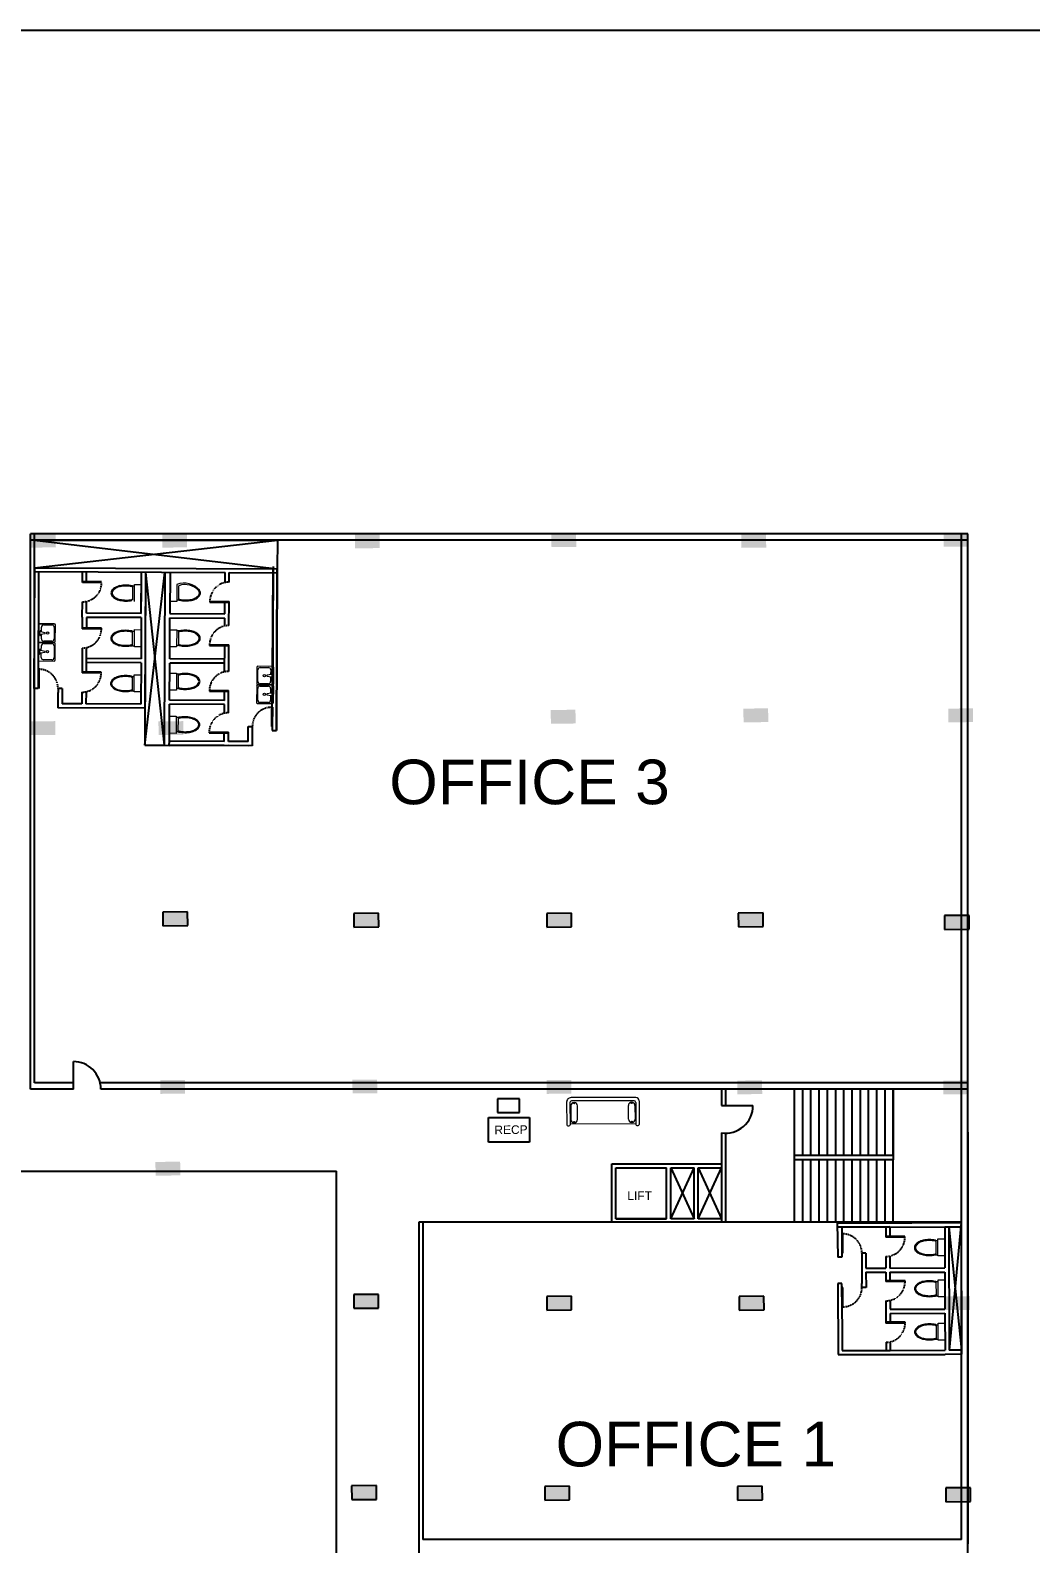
# Model space of a CAD drawing. Header units: millimetres. Extents: x 3888 to 203101, y 1597 to 141586.
# Drawn here: x 65220 to 101660, y 86424 to 141586 of the extents above; entities that cross this region are included whole.
import ezdxf

# ---------------------------------------------------------------- set-up
doc = ezdxf.new("R2010")
doc.units = ezdxf.units.MM
doc.linetypes.add('ACAD_ISO03W100', pattern=[30, 12, -18])
doc.layers.add('finiture', color=7, linetype='Continuous', lineweight=20)
doc.styles.add('DIM_FONT', font='SIMPLEX', dxfattribs={"width": 0.8})
doc.styles.get("Standard").update_dxf_attribs({"font": 'arial.ttf'})

msp = doc.modelspace()

# ---------------------------------------------------------------- hatches: boundary and pattern name
h = msp.add_hatch(color=256)
h.dxf.hatch_style = 1
h.paths.add_polyline_path([(66151, 122738), (66147, 123238), (65247, 123231), (65251, 122731)])
h = msp.add_hatch(color=256)
h.dxf.hatch_style = 1
h.paths.add_polyline_path([(70929, 122738), (70925, 123238), (70025, 123231), (70029, 122731)])
h = msp.add_hatch(color=256)
h.dxf.hatch_style = 1
h.paths.add_polyline_path([(77946, 122712), (77942, 123212), (77042, 123204), (77046, 122704)])
h = msp.add_hatch(color=256)
h.dxf.hatch_style = 1
h.paths.add_polyline_path([(85105, 122756), (85101, 123256), (84201, 123248), (84205, 122748)])
h = msp.add_hatch(color=256)
h.dxf.hatch_style = 1
h.paths.add_polyline_path([(92025, 122730), (92020, 123230), (91121, 123222), (91125, 122722)])
h = msp.add_hatch(color=256)
h.dxf.hatch_style = 1
h.paths.add_polyline_path([(99391, 122770), (99386, 123270), (98486, 123263), (98491, 122763)])
h = msp.add_hatch(color=256)
h.dxf.hatch_style = 1
h.paths.add_polyline_path([(66137, 115905), (66133, 116405), (65233, 116397), (65238, 115897)])
h = msp.add_hatch(color=256)
h.dxf.hatch_style = 1
h.paths.add_polyline_path([(70793, 115905), (70789, 116405), (69889, 116397), (69893, 115897)])
h = msp.add_hatch(color=256)
h.dxf.hatch_style = 1
h.paths.add_polyline_path([(85082, 116320), (85078, 116820), (84178, 116813), (84182, 116313)])
h = msp.add_hatch(color=256)
h.dxf.hatch_style = 1
h.paths.add_polyline_path([(92100, 116370), (92095, 116870), (91195, 116863), (91200, 116363)])
h = msp.add_hatch(color=256)
h.dxf.hatch_style = 1
h.paths.add_polyline_path([(99561, 116370), (99556, 116870), (98656, 116863), (98661, 116363)])
h = msp.add_hatch(color=256)
h.dxf.hatch_style = 1
h.paths.add_polyline_path([(70954, 108953), (70950, 109453), (70050, 109445), (70054, 108945)])
h = msp.add_hatch(color=256)
h.dxf.hatch_style = 1
h.paths.add_polyline_path([(77910, 108908), (77906, 109408), (77006, 109400), (77010, 108900)])
h = msp.add_hatch(color=256)
h.dxf.hatch_style = 1
h.paths.add_polyline_path([(84933, 108908), (84929, 109408), (84029, 109400), (84033, 108900)])
h = msp.add_hatch(color=256)
h.dxf.hatch_style = 1
h.paths.add_polyline_path([(91914, 108915), (91909, 109415), (91009, 109407), (91014, 108907)])
h = msp.add_hatch(color=256)
h.dxf.hatch_style = 1
h.paths.add_polyline_path([(99423, 108823), (99419, 109323), (98519, 109316), (98523, 108816)])
h = msp.add_hatch(color=256)
h.dxf.hatch_style = 1
h.paths.add_polyline_path([(70860, 102829), (70856, 103329), (69956, 103321), (69960, 102821)])
h = msp.add_hatch(color=256)
h.dxf.hatch_style = 1
h.paths.add_polyline_path([(77858, 102844), (77854, 103343), (76954, 103336), (76958, 102836)])
h = msp.add_hatch(color=256)
h.dxf.hatch_style = 1
h.paths.add_polyline_path([(84932, 102828), (84928, 103328), (84028, 103321), (84032, 102821)])
h = msp.add_hatch(color=256)
h.dxf.hatch_style = 1
h.paths.add_polyline_path([(91879, 102813), (91875, 103313), (90975, 103305), (90979, 102805)])
h = msp.add_hatch(color=256)
h.dxf.hatch_style = 1
h.paths.add_polyline_path([(99378, 102810), (99374, 103310), (98474, 103303), (98478, 102803)])
h = msp.add_hatch(color=256)
h.dxf.hatch_style = 1
h.paths.add_polyline_path([(70684, 99848), (70679, 100348), (69779, 100340), (69784, 99840)])
h = msp.add_hatch(color=256)
h.dxf.hatch_style = 1
h.paths.add_polyline_path([(77907, 95013), (77902, 95513), (77002, 95505), (77007, 95005)])
h = msp.add_hatch(color=256)
h.dxf.hatch_style = 1
h.paths.add_polyline_path([(84934, 94948), (84930, 95448), (84030, 95440), (84034, 94940)])
h = msp.add_hatch(color=256)
h.dxf.hatch_style = 1
h.paths.add_polyline_path([(91945, 94948), (91941, 95448), (91041, 95440), (91045, 94940)])
h = msp.add_hatch(color=256)
h.dxf.hatch_style = 1
h.paths.add_polyline_path([(99448, 94948), (99443, 95448), (98543, 95440), (98548, 94940)])
h = msp.add_hatch(color=256)
h.dxf.hatch_style = 1
h.paths.add_polyline_path([(77830, 88042), (77826, 88542), (76926, 88534), (76930, 88034)])
h = msp.add_hatch(color=256)
h.dxf.hatch_style = 1
h.paths.add_polyline_path([(84866, 88022), (84862, 88522), (83962, 88515), (83966, 88015)])
h = msp.add_hatch(color=256)
h.dxf.hatch_style = 1
h.paths.add_polyline_path([(91885, 88022), (91880, 88522), (90980, 88515), (90985, 88015)])
h = msp.add_hatch(color=256)
h.dxf.hatch_style = 1
h.paths.add_polyline_path([(99469, 87965), (99465, 88465), (98565, 88457), (98569, 87957)])

# ---------------------------------------------------------------- linework, layer by layer
for p, q in [((3888, 141586), (203101, 141586)), ((99374, 123227), (65224, 123227)), ((65224, 103227), (65224, 123227)), ((65374, 103227), (65374, 123227)), ((99144, 103227), (99144, 123227)), ((99374, 103227), (99374, 123227)), ((99374, 122997), (65224, 122997)), ((65374, 121997), (65374, 122997)), ((65374, 122997), (74220, 122997)), ((65374, 122997), (74215, 121954)), ((65374, 121997), (74220, 122997)), ((74220, 122997), (74215, 121954)), ((65374, 121997), (65352, 117598)), ((65374, 121997), (74215, 121954)), ((74036, 116211), (74065, 121954)), ((74065, 122043), (74040, 117043)), ((74215, 121954), (74186, 116061)), ((74186, 116061), (74215, 121954)), ((65373, 121856), (72315, 121822)), ((65523, 121846), (65502, 117597)), ((67120, 121455), (67122, 121839)), ((67820, 121480), (67120, 121484)), ((67820, 121451), (67120, 121455)), ((67270, 121454), (67272, 121838)), ((69265, 120328), (69272, 121828)), ((69422, 121827), (69391, 115527)), ((69391, 115527), (70122, 121824)), ((69422, 121827), (69398, 116877)), ((69422, 121827), (70091, 115524)), ((70122, 121824), (70091, 115524)), ((70315, 121823), (70308, 120323)), ((72313, 121455), (72315, 121822)), ((72463, 121471), (72465, 121821)), ((72465, 121821), (74214, 121812)), ((67114, 120189), (67117, 120755)), ((67265, 120338), (67267, 120770)), ((69265, 120328), (67265, 120338)), ((70308, 120323), (72308, 120313)), ((71760, 120774), (72460, 120771)), ((71760, 120774), (71760, 120745)), ((71760, 120745), (72460, 120742)), ((72308, 120313), (72310, 120743)), ((72456, 119890), (72460, 120771)), ((67114, 120189), (67112, 119770)), ((67812, 119796), (67112, 119799)), ((67812, 119767), (67112, 119770)), ((67264, 120188), (67262, 119769)), ((69264, 120178), (67264, 120188)), ((67812, 119767), (67812, 119796)), ((69264, 120178), (69257, 118678)), ((70300, 118673), (70307, 120173)), ((70307, 120173), (72307, 120163)), ((72305, 119874), (72307, 120163)), ((71752, 119193), (72452, 119190)), ((71752, 119193), (71752, 119164)), ((71752, 119164), (72452, 119161)), ((72297, 118202), (72302, 119190)), ((72447, 118217), (72452, 119190)), ((67108, 119070), (67104, 118162)), ((67259, 119086), (67254, 118190)), ((69257, 118678), (67257, 118688)), ((72300, 118663), (70300, 118673)), ((65506, 118297), (65502, 117597)), ((65535, 118297), (65506, 118297)), ((65535, 118297), (65531, 117597)), ((67804, 118187), (67104, 118191)), ((67804, 118158), (67104, 118162)), ((69256, 118528), (67256, 118538)), ((67804, 118158), (67804, 118187)), ((69256, 118528), (69248, 117028)), ((70292, 117173), (70299, 118523)), ((72299, 118513), (70299, 118523)), ((65502, 117597), (65352, 117598)), ((66231, 117594), (66230, 117444)), ((66379, 117593), (66231, 117594)), ((66379, 117593), (66376, 117042)), ((71744, 117521), (72444, 117517)), ((71744, 117521), (71744, 117492)), ((72440, 116707), (72444, 117517)), ((66228, 117444), (66225, 116893)), ((67098, 117039), (66376, 117042)), ((67101, 117462), (67098, 117039)), ((67251, 117477), (67248, 117038)), ((69248, 117028), (67248, 117038)), ((70285, 115673), (70291, 117023)), ((72291, 117013), (70291, 117023)), ((72292, 117163), (70292, 117173)), ((71744, 117492), (72444, 117488)), ((72290, 116692), (72291, 117013)), ((72292, 117163), (72294, 117489)), ((69398, 116877), (66225, 116893)), ((74011, 116911), (74007, 116211)), ((74011, 116911), (74040, 116911)), ((74040, 116911), (74036, 116211)), ((71736, 116011), (72436, 116007)), ((71736, 116011), (71736, 115982)), ((71736, 115982), (72436, 115978)), ((72285, 115663), (72286, 115979)), ((72435, 115662), (72436, 116007)), ((73157, 115659), (73160, 116216)), ((73160, 116216), (73307, 116215)), ((73307, 116065), (73304, 115508)), ((73307, 116215), (73307, 116065)), ((73307, 116065), (73309, 116065)), ((74007, 116211), (74036, 116211)), ((74036, 116211), (74036, 116061)), ((74036, 116211), (74036, 116211)), ((74036, 116061), (74186, 116061)), ((69391, 115527), (70091, 115524)), ((70091, 115524), (70284, 115523)), ((70284, 115523), (70285, 115673)), ((72284, 115513), (70284, 115523)), ((73304, 115508), (70284, 115523)), ((72285, 115663), (70285, 115673)), ((73157, 115509), (72434, 115512)), ((73157, 115659), (72435, 115662)), ((70950, 109453), (70050, 109445)), ((70050, 109445), (70054, 108945)), ((70954, 108953), (70950, 109453)), ((77906, 109408), (77006, 109400)), ((77006, 109400), (77010, 108900)), ((77910, 108908), (77906, 109408)), ((84929, 109408), (84029, 109400)), ((84029, 109400), (84033, 108900)), ((84933, 108908), (84929, 109408)), ((91909, 109415), (91009, 109407)), ((91009, 109407), (91014, 108907)), ((91914, 108915), (91909, 109415)), ((99419, 109323), (98519, 109316)), ((98519, 109316), (98523, 108816)), ((99423, 108823), (99419, 109323)), ((65224, 106914), (65224, 108914)), ((70054, 108945), (70954, 108953)), ((77010, 108900), (77910, 108908)), ((84033, 108900), (84933, 108908)), ((91014, 108907), (91914, 108915)), ((98523, 108816), (99423, 108823)), ((66791, 102997), (66791, 103997)), ((65224, 102997), (65224, 103227)), ((66791, 103227), (65374, 103227)), ((66791, 103227), (65374, 103227)), ((99374, 103227), (67764, 103227)), ((99374, 103227), (67764, 103227)), ((99144, 86574), (99144, 103227)), ((99374, 48377), (99374, 103227)), ((66791, 102997), (65224, 102997)), ((99374, 102997), (67795, 102997)), ((82236, 102640), (82236, 102140)), ((83036, 102640), (82236, 102640)), ((83036, 102140), (83036, 102640)), ((90394, 102997), (90394, 102391)), ((93044, 102997), (90544, 102997)), ((90544, 102997), (90544, 102391)), ((93044, 102997), (93044, 98147)), ((93344, 102997), (93344, 100572)), ((93644, 102997), (93644, 100572)), ((93944, 102997), (93944, 100572)), ((94244, 102997), (94244, 100572)), ((94544, 102997), (94544, 100572)), ((94844, 102997), (94844, 100572)), ((95144, 102997), (95144, 100572)), ((95444, 102997), (95444, 100572)), ((95744, 102997), (95744, 100572)), ((96044, 102997), (96044, 100572)), ((96344, 102997), (96344, 100572)), ((96644, 100572), (96644, 102997)), ((96644, 102997), (96644, 100422)), ((99144, 97997), (99144, 102997)), ((82236, 102140), (83036, 102140)), ((90394, 102391), (91544, 102391)), ((81907, 101963), (83407, 101963)), ((81907, 101063), (81907, 101963)), ((83407, 101963), (83407, 101063)), ((83407, 101063), (81907, 101063)), ((90394, 101402), (90394, 98147)), ((90544, 101391), (90544, 98147)), ((99374, 101424), (99374, 86424)), ((96644, 100572), (93044, 100572)), ((96644, 100422), (93044, 100422)), ((93344, 100422), (93344, 98147)), ((93644, 100422), (93644, 98147)), ((93944, 100422), (93944, 98147)), ((94244, 100422), (94244, 98147)), ((94544, 100422), (94544, 98147)), ((94844, 100422), (94844, 98147)), ((95144, 100422), (95144, 98147)), ((95444, 100422), (95444, 98147)), ((95744, 100422), (95744, 98147)), ((96044, 100422), (96044, 98147)), ((96344, 100422), (96344, 98147)), ((96644, 98147), (96644, 100422)), ((7374, 99997), (76374, 99997)), ((76374, 43377), (76374, 99997)), ((86399, 98271), (86399, 100271)), ((86399, 100271), (88399, 100271)), ((86399, 98121), (86399, 100271)), ((86549, 98271), (86549, 100121)), ((86549, 100121), (88399, 100121)), ((88399, 100271), (89399, 100271)), ((88399, 98271), (88399, 100121)), ((88549, 98271), (88549, 100121)), ((88549, 100121), (89399, 100121)), ((88549, 100121), (89399, 98271)), ((88549, 98271), (89399, 100121)), ((89399, 100271), (90399, 100271)), ((89399, 98271), (89399, 100121)), ((89549, 98271), (89549, 100121)), ((89549, 100121), (90399, 100121)), ((89549, 100121), (90399, 98271)), ((89549, 98271), (90399, 100121)), ((90394, 100121), (90394, 98121)), ((90399, 100121), (90399, 98271)), ((86549, 98271), (88399, 98271)), ((88399, 98271), (86549, 98271)), ((89399, 98271), (88549, 98271)), ((90399, 98271), (89549, 98271)), ((79374, 98147), (79374, 48377)), ((99144, 98147), (79374, 98147)), ((79524, 98147), (79524, 86574)), ((91449, 98147), (87299, 98147)), ((94608, 98116), (97327, 98123)), ((94608, 98116), (94632, 96866)), ((94629, 97966), (99127, 97978)), ((96527, 97971), (94629, 97966)), ((94779, 97966), (94781, 97017)), ((94808, 97717), (94779, 97717)), ((94779, 97717), (94781, 97017)), ((94808, 97717), (94810, 97017)), ((96377, 97971), (96379, 97594)), ((96527, 97971), (96528, 97623)), ((97327, 98123), (99127, 98128)), ((98527, 97977), (99127, 97978)), ((98527, 97977), (98532, 96477)), ((98677, 97977), (98690, 93477)), ((98677, 97977), (99140, 93479)), ((99127, 98128), (98690, 93477)), ((99127, 97978), (99141, 93329)), ((97078, 97625), (96378, 97623)), ((97079, 97596), (96379, 97594)), ((97079, 97596), (97078, 97625)), ((94782, 96867), (94632, 96866)), ((94810, 97017), (94781, 97017)), ((94781, 97017), (94782, 96867)), ((95508, 96869), (95511, 95911)), ((95658, 97019), (95510, 97019)), ((95510, 97019), (95511, 96869)), ((95658, 97019), (95659, 96469)), ((96381, 96894), (96382, 96471)), ((96530, 96910), (96532, 96471)), ((95659, 96469), (96382, 96471)), ((95660, 96319), (96382, 96321)), ((95660, 96319), (95661, 95762)), ((96382, 96321), (96383, 95976)), ((97083, 96007), (96383, 96005)), ((96532, 96471), (98532, 96477)), ((96532, 96321), (98532, 96327)), ((96532, 96321), (96533, 96005)), ((97083, 95978), (97083, 96007)), ((98532, 96327), (98536, 94977)), ((77902, 95513), (77002, 95505)), ((77002, 95505), (77007, 95005)), ((77907, 95013), (77902, 95513)), ((84930, 95448), (84030, 95440)), ((84030, 95440), (84034, 94940)), ((84934, 94948), (84930, 95448)), ((91941, 95448), (91041, 95440)), ((91041, 95440), (91045, 94940)), ((91945, 94948), (91941, 95448)), ((94634, 95909), (94642, 93316)), ((94784, 95909), (94634, 95909)), ((94785, 95759), (94784, 95909)), ((94785, 95759), (94791, 93466)), ((94814, 95759), (94785, 95759)), ((94787, 95059), (94785, 95759)), ((94816, 95059), (94814, 95759)), ((95513, 95911), (95511, 95911)), ((95514, 95761), (95513, 95911)), ((95661, 95762), (95514, 95761)), ((97083, 95978), (96383, 95976)), ((77007, 95005), (77907, 95013)), ((84034, 94940), (84934, 94948)), ((91045, 94940), (91945, 94948)), ((94816, 95059), (94787, 95059)), ((96385, 95276), (96387, 94466)), ((96535, 95292), (96536, 94971)), ((96536, 94971), (98536, 94977)), ((97087, 94497), (96387, 94495)), ((97087, 94468), (96387, 94466)), ((96536, 94821), (98536, 94827)), ((96536, 94821), (96537, 94495)), ((97087, 94468), (97087, 94497)), ((98536, 94827), (98540, 93477)), ((96539, 93783), (96540, 93471)), ((94642, 93316), (98541, 93327)), ((94791, 93466), (96540, 93471)), ((96389, 93766), (96390, 93471)), ((96540, 93471), (98540, 93477)), ((99141, 93329), (98541, 93327)), ((99140, 93479), (98690, 93477)), ((77826, 88542), (76926, 88534)), ((76926, 88534), (76930, 88034)), ((77830, 88042), (77826, 88542)), ((84862, 88522), (83962, 88515)), ((83962, 88515), (83966, 88015)), ((84866, 88022), (84862, 88522)), ((91880, 88522), (90980, 88515)), ((90980, 88515), (90985, 88015)), ((91885, 88022), (91880, 88522)), ((99465, 88465), (98565, 88457)), ((98565, 88457), (98569, 87957)), ((99469, 87965), (99465, 88465)), ((76930, 88034), (77830, 88042)), ((83966, 88015), (84866, 88022)), ((90985, 88015), (91885, 88022)), ((98569, 87957), (99469, 87965)), ((99144, 86574), (79524, 86574))]:
    msp.add_line(p, q)
at = {"linetype": 'ACAD_ISO03W100'}
for centre, start, end in [((67120, 121455), 269.718, 359.718), ((72460, 120771), 89.718, 179.718), ((67112, 119770), 269.718, 359.718), ((72452, 119190), 89.718, 179.718), ((65531, 117597), 359.718, 89.718), ((67104, 118162), 269.718, 359.718), ((72444, 117517), 89.718, 179.718), ((72436, 116007), 89.718, 179.718), ((74007, 116211), 89.718, 179.718), ((94810, 97017), 0.1635, 90.1635), ((96379, 97594), 270.1635, 0.1635), ((94814, 95759), 270.1635, 0.1635), ((96383, 95976), 270.1635, 0.1635), ((96387, 94466), 270.1635, 0.1635)]:
    msp.add_arc(centre, 700, start, end, dxfattribs=at)
for centre, start, end in [((66791, 102998), 359.9786, 90.0214), ((90544, 102391), 261.3731, 0)]:
    msp.add_arc(centre, 1000, start, end)
at = {"layer": 'finiture'}
for p, q in [((69019, 120769), (69022, 121390)), ((69022, 121390), (69270, 121388)), ((69270, 121388), (69267, 120768)), ((70561, 121382), (70558, 120761)), ((68946, 121335), (68943, 120809)), ((68945, 121336), (69022, 121336)), ((70634, 120815), (70558, 120815)), ((70634, 120816), (70637, 121342)), ((70558, 120761), (70310, 120763)), ((65514, 119912), (65511, 119320)), ((65556, 119955), (66092, 119952)), ((66092, 119952), (65556, 119954)), ((65625, 119651), (65626, 119827)), ((65711, 119911), (66007, 119910)), ((66091, 119825), (66089, 119402)), ((66131, 119317), (66134, 119909)), ((69011, 119119), (69014, 119740)), ((69014, 119740), (69262, 119738)), ((69262, 119738), (69259, 119118)), ((70302, 119113), (70305, 119733)), ((70305, 119733), (70553, 119732)), ((70553, 119732), (70550, 119111)), ((65510, 119232), (65507, 118640)), ((65553, 119278), (66088, 119275)), ((65553, 119275), (66088, 119272)), ((66088, 119272), (65553, 119274)), ((65568, 119574), (65569, 119658)), ((65766, 119629), (65597, 119658)), ((65597, 119574), (65766, 119601)), ((65624, 119404), (65625, 119580)), ((66004, 119318), (65708, 119319)), ((65708, 119231), (66004, 119230)), ((65766, 119601), (65766, 119629)), ((66127, 118637), (66130, 119229)), ((68937, 119685), (68935, 119159)), ((68937, 119686), (69014, 119686)), ((68938, 119156), (69011, 119156)), ((70626, 119165), (70549, 119165)), ((70626, 119695), (70552, 119695)), ((70626, 119166), (70629, 119692)), ((65565, 118894), (65565, 118978)), ((65593, 118894), (65762, 118921)), ((65763, 118949), (65594, 118978)), ((65621, 118724), (65621, 118900)), ((65622, 118971), (65623, 119147)), ((66001, 118638), (65705, 118639)), ((65762, 118921), (65763, 118949)), ((66088, 119145), (66086, 118722)), ((69259, 119118), (69011, 119119)), ((70550, 119111), (70302, 119113)), ((65549, 118598), (66085, 118595)), ((69003, 117469), (69006, 118090)), ((69006, 118090), (69254, 118088)), ((69254, 118088), (69251, 117468)), ((70294, 117538), (70297, 118158)), ((70297, 118158), (70545, 118157)), ((70545, 118157), (70542, 117536)), ((70618, 118120), (70544, 118120)), ((70618, 117591), (70621, 118117)), ((73469, 118361), (73466, 117769)), ((73509, 117853), (73511, 118276)), ((74047, 118400), (73512, 118403)), ((73596, 118360), (73892, 118359)), ((74003, 118105), (73834, 118077)), ((73834, 118077), (73834, 118049)), ((73834, 118049), (74003, 118020)), ((73976, 118274), (73975, 118098)), ((74032, 118104), (74031, 118020)), ((74086, 117766), (74089, 118358)), ((68929, 118035), (68927, 117509)), ((68929, 118036), (69006, 118036)), ((68930, 117506), (69003, 117506)), ((70542, 117536), (70294, 117538)), ((70618, 117590), (70542, 117590)), ((73466, 117681), (73463, 117089)), ((73506, 117173), (73508, 117596)), ((73508, 117726), (74044, 117724)), ((74044, 117723), (73508, 117726)), ((74044, 117720), (73508, 117723)), ((73889, 117767), (73593, 117768)), ((73593, 117680), (73889, 117679)), ((73973, 117594), (73972, 117418)), ((73975, 118027), (73974, 117851)), ((74083, 117086), (74086, 117678)), ((69251, 117468), (69003, 117469)), ((73505, 117046), (74040, 117044)), ((74040, 117043), (73505, 117046)), ((73886, 117087), (73590, 117088)), ((74000, 117425), (73831, 117397)), ((73831, 117397), (73831, 117369)), ((73831, 117369), (74000, 117340)), ((73972, 117347), (73971, 117171)), ((74028, 117424), (74028, 117340)), ((70286, 115961), (70289, 116582)), ((70289, 116582), (70537, 116581)), ((70537, 116581), (70534, 115960)), ((70610, 116543), (70537, 116544)), ((70610, 116014), (70613, 116540)), ((70534, 115960), (70286, 115961)), ((70611, 116013), (70534, 116014)), ((87276, 102690), (84916, 102682)), ((84756, 102521), (84759, 101692)), ((84876, 102501), (84879, 101693)), ((84907, 102385), (84909, 101887)), ((87216, 102570), (84936, 102562)), ((85149, 101888), (85147, 102386)), ((87008, 101894), (87006, 102392)), ((87246, 102393), (87248, 101895)), ((87276, 102510), (87279, 101701)), ((87396, 102571), (87399, 101702)), ((84799, 101652), (84839, 101652)), ((87279, 101730), (84879, 101721)), ((87319, 101662), (87359, 101662)), ((98205, 97482), (98281, 97483)), ((98205, 97482), (98206, 96956)), ((98281, 97536), (98529, 97537)), ((98282, 96916), (98281, 97536)), ((98529, 97537), (98530, 96916)), ((98209, 96952), (98283, 96952)), ((98530, 96916), (98282, 96916)), ((98209, 95984), (98286, 95984)), ((98209, 95983), (98211, 95457)), ((98285, 96038), (98533, 96039)), ((98287, 95417), (98285, 96038)), ((98533, 96039), (98535, 95418)), ((98213, 95454), (98287, 95454)), ((98535, 95418), (98287, 95417)), ((98213, 94407), (98290, 94408)), ((98214, 94407), (98215, 93881)), ((98289, 94461), (98537, 94462)), ((98291, 93841), (98289, 94461)), ((98537, 94462), (98539, 93841)), ((98218, 93877), (98292, 93877)), ((98539, 93841), (98291, 93841))]:
    msp.add_line(p, q, dxfattribs=at)
for centre, radius in [((65583, 119686), 28.2), ((65582, 119545), 28.2), ((65850, 119615), 42.3), ((65580, 119006), 28.2), ((65579, 118865), 28.2), ((65847, 118935), 42.3), ((73750, 118063), 42.3), ((74018, 118133), 28.2), ((74017, 117992), 28.2), ((73746, 117383), 42.3), ((74014, 117312), 28.2), ((74014, 117453), 28.2)]:
    msp.add_circle(centre, radius, dxfattribs=at)
for centre, radius, start, end in [((68700, 120358), 1007, 89.718, 102.2766), ((68700, 120358), 1007, 77.1594, 89.718), ((70830, 120708), 726, 40.0987, 111.7736), ((70863, 120739), 644, 40.0321, 110.5665), ((68325, 121075), 165, 142.115, 179.718), ((68325, 121075), 165, 179.718, 217.321), ((68506, 121213), 392, 217.321, 241.4463), ((68505, 120936), 392, 117.9897, 142.115), ((68325, 121075), 128, 142.115, 179.718), ((68325, 121075), 128, 179.718, 217.321), ((68506, 121213), 355, 217.321, 241.4463), ((68505, 120936), 355, 117.9897, 142.115), ((68627, 121435), 645, 241.4463, 257.1594), ((68623, 120713), 645, 102.2766, 117.9897), ((68627, 121435), 608, 241.4463, 257.1594), ((68623, 120713), 608, 102.2766, 117.9897), ((68707, 121789), 1007, 257.1594, 269.718), ((68707, 121789), 970, 257.1594, 269.718), ((68700, 120358), 970, 89.718, 102.2766), ((68707, 121789), 970, 269.718, 282.2766), ((68700, 120358), 970, 77.1594, 89.718), ((68785, 121435), 608, 282.2766, 284.2264), ((68781, 120712), 608, 75.2096, 77.1594), ((68781, 120712), 645, 75.2096, 77.1594), ((70799, 121439), 645, 255.2096, 257.1594), ((70799, 121439), 608, 255.2096, 257.1594), ((70879, 121792), 1007, 257.1594, 269.718), ((70879, 121792), 970, 257.1594, 269.718), ((70879, 121792), 970, 269.718, 282.2766), ((70879, 121792), 1007, 269.718, 282.2766), ((70956, 121438), 608, 282.2766, 297.9897), ((70956, 121438), 645, 282.2766, 297.9897), ((71075, 121215), 355, 297.9897, 322.115), ((71075, 121215), 392, 297.9897, 322.115), ((71254, 121076), 128, 322.115, 359.718), ((71254, 121076), 128, 359.718, 37.321), ((71254, 121076), 165, 322.115, 359.718), ((71254, 121076), 165, 359.718, 37.321), ((68707, 121789), 1007, 269.718, 282.2766), ((65556, 119912), 42.3, 89.718, 179.718), ((65711, 119827), 84.6, 89.718, 179.718), ((66006, 119825), 84.6, 359.718, 89.718), ((66091, 119909), 42.3, 359.718, 89.718), ((68692, 118709), 1007, 89.718, 102.2766), ((68692, 118709), 1007, 77.1594, 89.718), ((70864, 118712), 1007, 89.718, 102.2766), ((70864, 118712), 1007, 77.1594, 89.718), ((65553, 119232), 42.3, 89.718, 179.718), ((65553, 119320), 42.3, 179.718, 269.718), ((65707, 119147), 84.6, 89.718, 179.718), ((65708, 119404), 84.6, 179.718, 269.718), ((66004, 119402), 84.6, 269.718, 359.718), ((66003, 119145), 84.6, 359.718, 89.718), ((66089, 119317), 42.3, 269.718, 359.718), ((66088, 119229), 42.3, 359.718, 89.718), ((68317, 119425), 165, 142.115, 179.718), ((68317, 119425), 165, 179.718, 217.321), ((68498, 119563), 392, 217.321, 241.4463), ((68497, 119286), 392, 117.9897, 142.115), ((68317, 119425), 128, 142.115, 179.718), ((68317, 119425), 128, 179.718, 217.321), ((68497, 119286), 355, 117.9897, 142.115), ((68498, 119563), 355, 217.321, 241.4463), ((68619, 119785), 645, 241.4463, 257.1594), ((68615, 119063), 645, 102.2766, 117.9897), ((68619, 119785), 608, 241.4463, 257.1594), ((68615, 119063), 608, 102.2766, 117.9897), ((68699, 120139), 1007, 257.1594, 269.718), ((68699, 120139), 970, 257.1594, 269.718), ((68692, 118709), 970, 89.718, 102.2766), ((68699, 120139), 1007, 269.718, 282.2766), ((68699, 120139), 970, 269.718, 282.2766), ((68692, 118709), 970, 77.1594, 89.718), ((68776, 119785), 608, 282.2766, 284.2264), ((68773, 119062), 608, 75.2096, 77.1594), ((68776, 119785), 645, 282.2766, 284.2264), ((68773, 119062), 645, 75.2096, 77.1594), ((70791, 119789), 645, 255.2096, 257.1594), ((70787, 119066), 645, 102.2766, 104.2264), ((70791, 119789), 608, 255.2096, 257.1594), ((70787, 119066), 608, 102.2766, 104.2264), ((70871, 120143), 1007, 257.1594, 269.718), ((70871, 120143), 970, 257.1594, 269.718), ((70864, 118712), 970, 89.718, 102.2766), ((70871, 120143), 970, 269.718, 282.2766), ((70871, 120143), 1007, 269.718, 282.2766), ((70864, 118712), 970, 77.1594, 89.718), ((70948, 119788), 608, 282.2766, 297.9897), ((70945, 119066), 608, 61.4463, 77.1594), ((70948, 119788), 645, 282.2766, 297.9897), ((70945, 119066), 645, 61.4463, 77.1594), ((71067, 119565), 355, 297.9897, 322.115), ((71066, 119288), 355, 37.321, 61.4463), ((71067, 119565), 392, 297.9897, 322.115), ((71066, 119288), 392, 37.321, 61.4463), ((71246, 119426), 128, 322.115, 359.718), ((71246, 119426), 128, 359.718, 37.321), ((71246, 119426), 165, 322.115, 359.718), ((71246, 119426), 165, 359.718, 37.321), ((65550, 118640), 42.3, 179.718, 269.718), ((65705, 118724), 84.6, 179.718, 269.718), ((66001, 118722), 84.6, 269.718, 359.718), ((66085, 118637), 42.3, 269.718, 359.718), ((68684, 117059), 1007, 89.718, 102.2766), ((68684, 117059), 1007, 77.1594, 89.718), ((70779, 117491), 645, 102.2766, 104.2264), ((70779, 117491), 608, 102.2766, 104.2264), ((70856, 117137), 1007, 89.718, 102.2766), ((70856, 117137), 970, 89.718, 102.2766), ((70856, 117137), 1007, 77.1594, 89.718), ((70856, 117137), 970, 77.1594, 89.718), ((70937, 117491), 608, 61.4463, 77.1594), ((70937, 117491), 645, 61.4463, 77.1594), ((71058, 117713), 392, 37.321, 61.4463), ((73511, 118361), 42.3, 89.718, 179.718), ((73596, 118276), 84.6, 89.718, 179.718), ((73892, 118274), 84.6, 359.718, 89.718), ((74047, 118358), 42.3, 359.718, 89.718), ((68309, 117775), 165, 142.115, 179.718), ((68309, 117775), 165, 179.718, 217.321), ((68537, 117958), 456, 218.1728, 261.2491), ((68488, 117636), 392, 117.9897, 142.115), ((68309, 117775), 128, 142.115, 179.718), ((68309, 117775), 128, 179.718, 217.321), ((68488, 117636), 355, 117.9897, 142.115), ((68537, 117958), 420, 218.2541, 261.5721), ((68607, 117413), 645, 102.2766, 117.9897), ((68607, 117413), 608, 102.2766, 117.9897), ((68691, 118489), 1007, 257.1594, 269.718), ((68691, 118489), 970, 257.1594, 269.718), ((68684, 117059), 970, 89.718, 102.2766), ((68691, 118489), 970, 269.718, 282.2766), ((68691, 118489), 1007, 269.718, 282.2766), ((68684, 117059), 970, 77.1594, 89.718), ((68768, 118135), 608, 282.2766, 284.2264), ((68765, 117412), 608, 75.2096, 77.1594), ((68768, 118135), 645, 282.2766, 284.2264), ((68765, 117412), 645, 75.2096, 77.1594), ((70783, 118214), 645, 255.2096, 257.1594), ((70783, 118214), 608, 255.2096, 257.1594), ((70863, 118568), 1007, 257.1594, 269.718), ((70863, 118568), 970, 257.1594, 269.718), ((70863, 118568), 1007, 269.718, 282.2766), ((70863, 118568), 970, 269.718, 282.2766), ((70940, 118213), 608, 282.2766, 297.9897), ((70940, 118213), 645, 282.2766, 297.9897), ((71059, 117990), 355, 297.9897, 322.115), ((71058, 117713), 355, 37.321, 61.4463), ((71059, 117990), 392, 297.9897, 322.115), ((71238, 117851), 128, 322.115, 359.718), ((71238, 117851), 128, 359.718, 37.321), ((71238, 117851), 165, 322.115, 359.718), ((71238, 117851), 165, 359.718, 37.321), ((73509, 117769), 42.3, 179.718, 269.718), ((73508, 117681), 42.3, 89.718, 179.718), ((73592, 117596), 84.6, 89.718, 179.718), ((73593, 117853), 84.6, 179.718, 269.718), ((73889, 117851), 84.6, 269.718, 359.718), ((73888, 117594), 84.6, 359.718, 89.718), ((74044, 117766), 42.3, 269.718, 359.718), ((74044, 117678), 42.3, 359.718, 89.718), ((73505, 117089), 42.3, 179.718, 269.718), ((73590, 117173), 84.6, 179.718, 269.718), ((73886, 117171), 84.6, 269.718, 359.718), ((74041, 117086), 42.3, 269.718, 359.718), ((70772, 115915), 645, 102.2766, 104.2264), ((70772, 115915), 608, 102.2766, 104.2264), ((70849, 115561), 1007, 89.718, 102.2766), ((70849, 115561), 970, 89.718, 102.2766), ((70849, 115561), 970, 77.1594, 89.718), ((70849, 115561), 1007, 77.1594, 89.718), ((70929, 115914), 608, 61.4463, 77.1594), ((70929, 115914), 645, 61.4463, 77.1594), ((71050, 116136), 355, 37.321, 61.4463), ((71050, 116136), 392, 37.321, 61.4463), ((70775, 116638), 645, 255.2096, 257.1594), ((70775, 116638), 608, 255.2096, 257.1594), ((70856, 116991), 1007, 257.1594, 269.718), ((70856, 116991), 970, 257.1594, 269.718), ((70856, 116991), 970, 269.718, 282.2766), ((70856, 116991), 1007, 269.718, 282.2766), ((70933, 116637), 608, 282.2766, 297.9897), ((70933, 116637), 645, 282.2766, 297.9897), ((71051, 116414), 355, 297.9897, 322.115), ((71051, 116414), 392, 297.9897, 322.115), ((71231, 116274), 128, 322.115, 359.718), ((71231, 116274), 128, 359.718, 37.321), ((71231, 116274), 165, 322.115, 359.718), ((71231, 116274), 165, 359.718, 37.321), ((84916, 102522), 160, 90.2109, 180.2109), ((87276, 102570), 120, 0.2109, 90.2109), ((84936, 102502), 60, 90.2109, 180.2109), ((85027, 102385), 120, 0.2109, 180.2109), ((85016, 102448), 50.2, 99.5704, 145.6067), ((85028, 102466), 30.9, 119.0089, 189.0989), ((85030, 102515), 28.1, 205.8895, 331.5465), ((85041, 102471), 23.5, 136.0033, 216.0731), ((85049, 102483), 15.8, 164.3948, 278.979), ((85061, 102498), 10.9, 192.7587, 303.8982), ((87126, 102393), 120, 0.2109, 180.2109), ((87092, 102506), 10.9, 236.5236, 347.6632), ((87122, 102523), 28.1, 208.8753, 334.5324), ((87104, 102491), 15.8, 261.4428, 16.0271), ((87111, 102479), 23.5, 324.3488, 44.4185), ((87124, 102473), 30.9, 351.3229, 61.4129), ((87137, 102456), 50.2, 34.8151, 80.8514), ((87216, 102510), 60, 0.2109, 90.2109), ((84799, 101692), 40, 180.2109, 270.2109), ((84839, 101692), 40, 270.2109, 0.2109), ((85029, 101887), 120, 180.2109, 0.2109), ((85019, 101824), 50.2, 214.8151, 260.8514), ((85031, 101807), 30.9, 171.3229, 241.4129), ((85033, 101757), 28.1, 28.8753, 154.5324), ((85044, 101801), 23.5, 144.3488, 224.4185), ((85052, 101789), 15.8, 81.4428, 196.0271), ((85063, 101774), 10.9, 56.5236, 167.6632), ((87128, 101895), 120, 180.2109, 0.2109), ((87094, 101782), 10.9, 12.7587, 123.8982), ((87125, 101765), 28.1, 25.8895, 151.5465), ((87106, 101797), 15.8, 344.3948, 98.979), ((87114, 101809), 23.5, 316.0033, 36.0731), ((87127, 101815), 30.9, 299.0089, 9.0989), ((87139, 101832), 50.2, 279.5704, 325.6067), ((87319, 101702), 40, 180.2109, 270.2109), ((87359, 101702), 40, 270.2109, 0.2109), ((97587, 97217), 165, 142.5604, 180.1635), ((97587, 97217), 165, 180.1635, 217.7665), ((97767, 97079), 392, 118.4352, 142.5604), ((97766, 97356), 392, 217.7665, 241.8917), ((97587, 97217), 128, 142.5604, 180.1635), ((97587, 97217), 128, 180.1635, 217.7665), ((97767, 97079), 355, 118.4352, 142.5604), ((97766, 97356), 355, 217.7665, 241.8917), ((97887, 96856), 645, 102.7221, 118.4352), ((97887, 96856), 608, 102.7221, 118.4352), ((97967, 96503), 1007, 90.1635, 102.7221), ((97967, 96503), 970, 90.1635, 102.7221), ((97967, 96503), 1007, 77.6049, 90.1635), ((97967, 96503), 970, 77.6049, 90.1635), ((98045, 96857), 608, 75.655, 77.6049), ((98045, 96857), 645, 75.655, 77.6049), ((97885, 97579), 645, 241.8917, 257.6049), ((97885, 97579), 608, 241.8917, 257.6049), ((97963, 97933), 1007, 257.6049, 270.1635), ((97963, 97933), 970, 257.6049, 270.1635), ((97963, 97933), 970, 270.1635, 282.7221), ((97963, 97933), 1007, 270.1635, 282.7221), ((98043, 97579), 608, 282.7221, 284.6719), ((98043, 97579), 645, 282.7221, 284.6719), ((97892, 95358), 645, 102.7221, 118.4352), ((97972, 95004), 1007, 90.1635, 102.7221), ((97972, 95004), 1007, 77.6049, 90.1635), ((98049, 95358), 645, 75.655, 77.6049), ((97591, 95718), 165, 142.5604, 180.1635), ((97591, 95718), 165, 180.1635, 217.7665), ((97771, 95580), 392, 118.4352, 142.5604), ((97771, 95858), 392, 217.7665, 241.8917), ((97591, 95718), 128, 142.5604, 180.1635), ((97591, 95718), 128, 180.1635, 217.7665), ((97771, 95580), 355, 118.4352, 142.5604), ((97771, 95858), 355, 217.7665, 241.8917), ((97890, 96081), 645, 241.8917, 257.6049), ((97892, 95358), 608, 102.7221, 118.4352), ((97890, 96081), 608, 241.8917, 257.6049), ((97967, 96435), 1007, 257.6049, 270.1635), ((97972, 95004), 970, 90.1635, 102.7221), ((97967, 96435), 970, 257.6049, 270.1635), ((97972, 95004), 970, 77.6049, 90.1635), ((97967, 96435), 970, 270.1635, 282.7221), ((97967, 96435), 1007, 270.1635, 282.7221), ((98049, 95358), 608, 75.655, 77.6049), ((98047, 96081), 608, 282.7221, 284.6719), ((98047, 96081), 645, 282.7221, 284.6719), ((97776, 94004), 392, 118.4352, 142.5604), ((97896, 93781), 645, 102.7221, 118.4352), ((97896, 93781), 608, 102.7221, 118.4352), ((97976, 93428), 1007, 90.1635, 102.7221), ((97976, 93428), 970, 90.1635, 102.7221), ((97976, 93428), 1007, 77.6049, 90.1635), ((97976, 93428), 970, 77.6049, 90.1635), ((98054, 93782), 608, 75.655, 77.6049), ((98054, 93782), 645, 75.655, 77.6049), ((97595, 94142), 165, 142.5604, 180.1635), ((97595, 94142), 165, 180.1635, 217.7665), ((97775, 94281), 392, 217.7665, 241.8917), ((97595, 94142), 128, 142.5604, 180.1635), ((97595, 94142), 128, 180.1635, 217.7665), ((97776, 94004), 355, 118.4352, 142.5604), ((97775, 94281), 355, 217.7665, 241.8917), ((97894, 94504), 645, 241.8917, 257.6049), ((97894, 94504), 608, 241.8917, 257.6049), ((97972, 94858), 1007, 257.6049, 270.1635), ((97972, 94858), 970, 257.6049, 270.1635), ((97972, 94858), 970, 270.1635, 282.7221), ((97972, 94858), 1007, 270.1635, 282.7221), ((98052, 94505), 608, 282.7221, 284.6719), ((98052, 94505), 645, 282.7221, 284.6719)]:
    msp.add_arc(centre, radius, start, end, dxfattribs=at)

# ---------------------------------------------------------------- texts
for s, height, p in [('OFFICE 3', 1625.3, (78296, 113377)), ('LIFT', 311.9, (86968, 98951)), ('OFFICE 1', 1625.3, (84355, 89243))]:
    msp.add_text(s, height=height).set_placement(p)
msp.add_text('RECP', height=311.9, rotation=0.8961).set_placement((82127, 101348))
at = {"layer": 'finiture', "style": 'DIM_FONT', "width": 0.8, "flags": 9}
for tag, p, s, rotation in [('YSIZE', (65512, 119616), '491', 359.718), ('XSIZE', (65512, 119616), '450', 359.718), ('YSIZE', (65509, 118936), '491', 359.718), ('XSIZE', (65509, 118936), '450', 359.718), ('YSIZE', (74088, 118062), '491', 179.718), ('XSIZE', (74088, 118062), '450', 179.718), ('YSIZE', (74084, 117382), '491', 179.718), ('XSIZE', (74084, 117382), '450', 179.718)]:
    msp.add_attdef(tag, p, s, height=0.689, rotation=rotation, dxfattribs=at)

doc.saveas('drawing.dxf')
